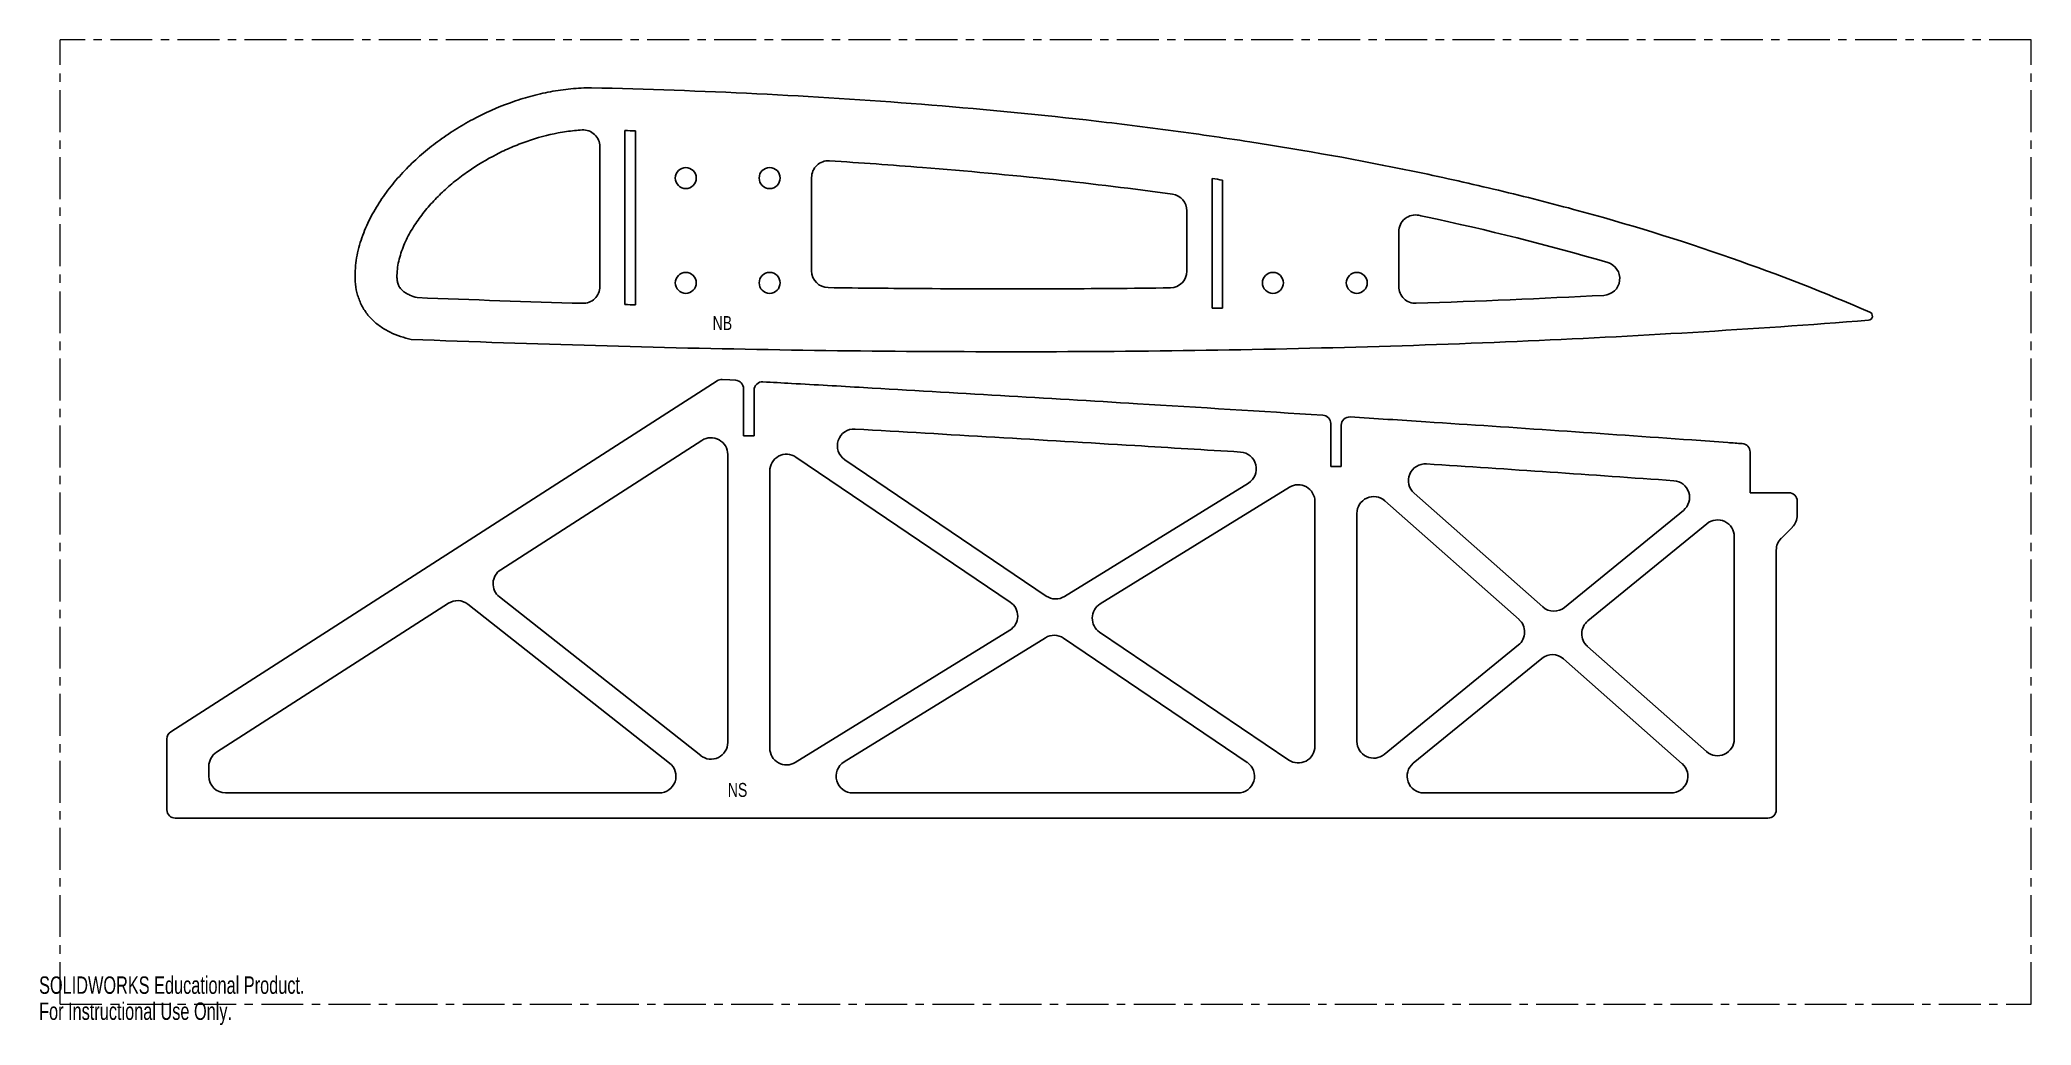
# Model space of a CAD drawing. Header units: inches. Extents: x 0 to 23.8, y 0 to 11.8.
import ezdxf

# ---------------------------------------------------------------- set-up
doc = ezdxf.new("R2010")
doc.units = ezdxf.units.IN
doc.header["$MEASUREMENT"] = 0
doc.linetypes.add('CENTERX2', pattern=[0.8, 0.5, -0.1, 0.1, -0.1])
doc.layers.add('PART_NAMES', color=1, linetype='Continuous')
doc.styles.add('SLDTEXTSTYLE0', font='TXT', dxfattribs={"width": 0.75})
doc.styles.add('SLDTEXTSTYLE1', font='TXT', dxfattribs={"width": 0.7})

msp = doc.modelspace()

# ---------------------------------------------------------------- linework, layer by layer
at = {"color": 7, "linetype": 'CENTERX2', "lineweight": 18}
for p, q in [((0.25, 0.25), (0.25, 11.75)), ((23.75, 11.75), (0.25, 11.75)), ((23.75, 0.25), (23.75, 11.75)), ((0.25, 0.25), (23.75, 0.25))]:
    msp.add_line(p, q, dxfattribs=at)
at = {"color": 7, "linetype": 'Continuous', "lineweight": 25}
for p, q in [((6.685, 8.807), (6.685, 10.475)), ((6.985, 10.668), (6.985, 8.593)), ((7.11, 10.664), (7.11, 8.589)), ((9.21, 8.994), (9.21, 10.107)), ((13.985, 8.548), (13.985, 10.095)), ((14.11, 10.077), (14.11, 8.55)), ((13.685, 8.991), (13.685, 9.711)), ((16.21, 8.807), (16.21, 9.461)), ((8.084, 7.682), (1.57, 3.496)), ((8.399, 7.589), (8.399, 7.027)), ((8.524, 7.027), (8.524, 7.571)), ((15.399, 7.173), (15.399, 6.659)), ((15.524, 6.659), (15.524, 7.152)), ((7.903, 6.972), (5.504, 5.43)), ((8.399, 7.027), (8.524, 7.027)), ((8.211, 3.37), (8.211, 6.804)), ((11.579, 5.044), (9.024, 6.773)), ((9.605, 6.742), (12.008, 5.116)), ((15.399, 6.659), (15.524, 6.659)), ((20.399, 6.834), (20.399, 6.347)), ((8.711, 3.301), (8.711, 6.607)), ((14.417, 6.463), (12.225, 5.111)), ((14.906, 6.413), (12.651, 5.021)), ((15.211, 3.325), (15.211, 6.243)), ((17.644, 4.837), (16.044, 6.251)), ((17.928, 4.986), (16.394, 6.343)), ((20.399, 6.347), (20.861, 6.347)), ((20.961, 6.079), (20.961, 6.247)), ((15.711, 3.382), (15.711, 6.102)), ((19.604, 6.137), (18.187, 4.981)), ((18.465, 4.821), (19.885, 5.979)), ((20.77, 5.804), (20.903, 5.937)), ((20.211, 3.411), (20.211, 5.824)), ((20.711, 2.567), (20.711, 5.663)), ((4.881, 5.03), (2.116, 3.253)), ((7.516, 3.124), (5.113, 5.019)), ((7.888, 3.213), (5.488, 5.105)), ((11.572, 4.708), (9.016, 3.131)), ((11.998, 4.618), (9.597, 3.137)), ((14.404, 3.132), (12.215, 4.613)), ((12.644, 4.685), (14.899, 3.159)), ((17.638, 4.532), (16.038, 3.227)), ((19.879, 3.261), (18.459, 4.516)), ((16.384, 3.122), (17.916, 4.372)), ((19.589, 3.116), (18.175, 4.367)), ((1.524, 2.567), (1.524, 3.412)), ((2.024, 3.084), (2.024, 2.967)), ((2.224, 2.767), (7.393, 2.767)), ((9.702, 2.767), (14.291, 2.767)), ((16.51, 2.767), (19.457, 2.767)), ((1.624, 2.467), (20.611, 2.467))]:
    msp.add_line(p, q, dxfattribs=at)
at = {"color": 7, "linetype": 'Continuous', "lineweight": 25, "flags": 128}
msp.add_lwpolyline([(8.144, 7.698), (8.234, 7.693), (8.305, 7.689)], dxfattribs=at)
at = {"color": 7, "linetype": 'Continuous', "lineweight": 25}
for centre in [(7.71, 10.101), (8.71, 10.101), (7.71, 8.851), (8.71, 8.851), (14.71, 8.851), (15.71, 8.851)]:
    msp.add_circle(centre, 0.125, dxfattribs=at)
for centre, radius, start, end in [((6.485, 10.475), 0.2, 0, 93.2858), ((9.41, 10.107), 0.2, 86.4187, 180), ((13.485, 9.711), 0.2, 360, 82.2325), ((16.41, 9.461), 0.2, 78.0175, 180), ((18.645, 8.902), 0.2, 272.9436, 73.7132), ((6.485, 8.807), 0.2, 268.3185, 0), ((9.41, 8.994), 0.2, 180, 269.2406), ((13.485, 8.991), 0.2, 270.7073, 360), ((16.41, 8.807), 0.2, 180, 271.9169), ((21.807, 8.456), 0.05, 274.5104, 66.5551), ((8.138, 7.598), 0.1, 86.7907, 122.7262), ((8.299, 7.589), 0.1, 0, 86.7825), ((8.624, 7.571), 0.1, 86.766, 180), ((15.299, 7.173), 0.1, 0, 86.3729), ((15.624, 7.152), 0.1, 86.3469, 180), ((8.011, 6.804), 0.2, 0, 122.7262), ((9.717, 6.908), 0.2, 86.7097, 235.9125), ((20.299, 6.834), 0.1, 0, 85.8178), ((8.911, 6.607), 0.2, 55.9125, 180), ((14.312, 6.633), 0.2, 301.6764, 86.4441), ((16.526, 6.492), 0.2, 86.2662, 228.5165), ((15.011, 6.243), 0.2, 0, 121.6764), ((19.477, 6.292), 0.2, 309.2205, 85.9286), ((15.911, 6.102), 0.2, 48.5165, 180), ((20.861, 6.247), 0.1, 0, 90), ((20.011, 5.824), 0.2, 0, 129.2205), ((20.761, 6.079), 0.2, 315, 0), ((20.911, 5.663), 0.2, 135, 180), ((5.612, 5.262), 0.2, 122.7262, 231.7447), ((4.989, 4.861), 0.2, 51.7447, 122.7262), ((11.467, 4.878), 0.2, 301.6764, 55.9125), ((12.12, 5.281), 0.2, 235.9125, 301.6764), ((12.756, 4.851), 0.2, 121.6764, 235.9125), ((18.061, 5.136), 0.2, 228.5165, 309.2205), ((17.511, 4.687), 0.2, 309.2205, 48.5165), ((18.592, 4.666), 0.2, 129.2205, 228.5165), ((12.103, 4.448), 0.2, 55.9125, 121.6764), ((18.042, 4.217), 0.2, 48.5165, 129.2205), ((1.624, 3.412), 0.1, 122.7262, 180), ((8.011, 3.37), 0.2, 231.7447, 0), ((15.011, 3.325), 0.2, 235.9125, 0), ((15.911, 3.382), 0.2, 180, 309.2205), ((20.011, 3.411), 0.2, 228.5165, 0), ((2.224, 3.084), 0.2, 122.7262, 180), ((7.393, 2.967), 0.2, 270, 51.7447), ((8.911, 3.301), 0.2, 180, 301.6764), ((9.702, 2.967), 0.2, 121.6764, 270), ((14.291, 2.967), 0.2, 270, 55.9125), ((16.51, 2.967), 0.2, 129.2205, 270), ((19.457, 2.967), 0.2, 270, 48.5165), ((2.224, 2.967), 0.2, 180, 270), ((1.624, 2.567), 0.1, 180, 270), ((20.611, 2.567), 0.1, 270, 0)]:
    msp.add_arc(centre, radius, start, end, dxfattribs=at)
for points, knots in [([(6.587, 11.178), (6.504, 11.178), (6.422, 11.174), (6.258, 11.158), (6.177, 11.146), (6.016, 11.116), (5.936, 11.097), (5.817, 11.064), (5.778, 11.053), (5.699, 11.028), (5.659, 11.014), (5.465, 10.945), (5.315, 10.878), (5.098, 10.762), (5.027, 10.72), (4.922, 10.654), (4.888, 10.632), (4.82, 10.585), (4.786, 10.561), (4.686, 10.487), (4.622, 10.436), (4.528, 10.354), (4.498, 10.327), (4.438, 10.27), (4.408, 10.241), (4.322, 10.152), (4.267, 10.091), (4.164, 9.964), (4.115, 9.899), (4.025, 9.762), (3.983, 9.692), (3.927, 9.581), (3.91, 9.543), (3.877, 9.467), (3.862, 9.428), (3.821, 9.312), (3.8, 9.232), (3.779, 9.109), (3.774, 9.068), (3.767, 8.985), (3.766, 8.943), (3.768, 8.901)], [0, 0, 0, 0, 0.0625, 0.0625, 0.125, 0.125, 0.1875, 0.1875, 0.21875, 0.21875, 0.25, 0.25, 0.375, 0.375, 0.4375, 0.4375, 0.46875, 0.46875, 0.5, 0.5, 0.5625, 0.5625, 0.59375, 0.59375, 0.625, 0.625, 0.6875, 0.6875, 0.75, 0.75, 0.8125, 0.8125, 0.84375, 0.84375, 0.875, 0.875, 0.9375, 0.9375, 0.96875, 0.96875, 1, 1, 1, 1]), ([(21.827, 8.502), (21.284, 8.737), (20.734, 8.951), (19.557, 9.363), (18.929, 9.556), (18.136, 9.771), (17.976, 9.812), (17.658, 9.893), (17.498, 9.932), (17.018, 10.046), (16.698, 10.117), (15.733, 10.317), (15.086, 10.432), (14.111, 10.583), (13.785, 10.63), (13.134, 10.717), (12.808, 10.757), (11.829, 10.868), (11.176, 10.929), (9.867, 11.032), (9.212, 11.074), (7.901, 11.139), (7.244, 11.162), (6.587, 11.178)], [0.0125902, 0.0125902, 0.0125902, 0.0125902, 0.125, 0.125, 0.25, 0.25, 0.28125, 0.28125, 0.3125, 0.3125, 0.375, 0.375, 0.5, 0.5, 0.5625, 0.5625, 0.625, 0.625, 0.75, 0.75, 0.875, 0.875, 1, 1, 1, 1]), ([(4.267, 8.915), (4.266, 8.949), (4.268, 8.982), (4.275, 9.047), (4.281, 9.079), (4.295, 9.143), (4.304, 9.175), (4.325, 9.238), (4.336, 9.269), (4.374, 9.36), (4.404, 9.419), (4.454, 9.504), (4.472, 9.532), (4.508, 9.587), (4.527, 9.614), (4.586, 9.693), (4.628, 9.744), (4.716, 9.841), (4.761, 9.888), (4.857, 9.978), (4.906, 10.021), (4.983, 10.083), (5.009, 10.104), (5.062, 10.143), (5.088, 10.162), (5.223, 10.256), (5.335, 10.323), (5.51, 10.413), (5.569, 10.441), (5.66, 10.48), (5.691, 10.492), (5.752, 10.516), (5.783, 10.528), (5.937, 10.581), (6.063, 10.616), (6.254, 10.652), (6.319, 10.661), (6.414, 10.671), (6.443, 10.673), (6.474, 10.675)], [0.0338607, 0.0338607, 0.0338607, 0.0338607, 0.0651107, 0.0651107, 0.0963607, 0.0963607, 0.1276107, 0.1276107, 0.1588607, 0.1588607, 0.2213607, 0.2213607, 0.2526107, 0.2526107, 0.2838607, 0.2838607, 0.3463607, 0.3463607, 0.4088607, 0.4088607, 0.4713607, 0.4713607, 0.5026107, 0.5026107, 0.5338607, 0.5338607, 0.6588607, 0.6588607, 0.7213607, 0.7213607, 0.7526107, 0.7526107, 0.7838607, 0.7838607, 0.9088607, 0.9088607, 0.9713607, 0.9713607, 1, 1, 1, 1]), ([(13.512, 9.91), (13.041, 9.974), (12.05, 10.094), (10.685, 10.22), (9.793, 10.283), (9.423, 10.306)], [0.0725934, 0.0725934, 0.0725934, 0.0725934, 0.1799564, 0.2978333, 0.3815716, 0.3815716, 0.3815716, 0.3815716]), ([(16.452, 9.657), (16.479, 9.651), (16.506, 9.645), (17.262, 9.483), (17.986, 9.303), (18.702, 9.094)], [0.0824026, 0.0824026, 0.0824026, 0.0824026, 0.0886053, 0.0886053, 0.2562027, 0.2562027, 0.2562027, 0.2562027]), ([(3.768, 8.901), (3.769, 8.856), (3.773, 8.812), (3.786, 8.746), (3.792, 8.725), (3.804, 8.682), (3.812, 8.66), (3.837, 8.598), (3.857, 8.558), (3.894, 8.503), (3.907, 8.485), (3.935, 8.45), (3.95, 8.433), (3.998, 8.385), (4.032, 8.357), (4.087, 8.318), (4.106, 8.306), (4.145, 8.283), (4.165, 8.273), (4.225, 8.243), (4.266, 8.227), (4.35, 8.198), (4.393, 8.187), (4.437, 8.177)], [0, 0, 0, 0, 0.125, 0.125, 0.1875, 0.1875, 0.25, 0.25, 0.375, 0.375, 0.4375, 0.4375, 0.5, 0.5, 0.625, 0.625, 0.6875, 0.6875, 0.75, 0.75, 0.875, 0.875, 1, 1, 1, 1]), ([(4.506, 8.675), (4.476, 8.683), (4.447, 8.693), (4.405, 8.712), (4.391, 8.719), (4.364, 8.734), (4.352, 8.743), (4.328, 8.762), (4.317, 8.773), (4.303, 8.791), (4.298, 8.798), (4.291, 8.811), (4.287, 8.818), (4.278, 8.84), (4.274, 8.854), (4.269, 8.884), (4.268, 8.9), (4.267, 8.915)], [0, 0, 0, 0, 0.25, 0.25, 0.375, 0.375, 0.5, 0.5, 0.625, 0.625, 0.6875, 0.6875, 0.75, 0.75, 0.875, 0.875, 1, 1, 1, 1]), ([(9.407, 8.794), (9.788, 8.789), (10.691, 8.78), (12.051, 8.778), (13.03, 8.785), (13.487, 8.791)], [0.5288419, 0.5288419, 0.5288419, 0.5288419, 0.6038002, 0.7066555, 0.7967628, 0.7967628, 0.7967628, 0.7967628]), ([(14.11, 8.55), (14.086, 8.549), (14.061, 8.549), (14.02, 8.548), (14.002, 8.548), (13.985, 8.548)], [0.621580958, 0.621580958, 0.621580958, 0.621580958, 0.626358334, 0.626358334, 0.629777375, 0.629777375, 0.629777375, 0.629777375]), ([(4.437, 8.177), (5.902, 8.119), (7.366, 8.077), (9.564, 8.04), (10.297, 8.033), (11.763, 8.028), (12.495, 8.03), (13.961, 8.046), (14.693, 8.059), (16.158, 8.097), (16.89, 8.121), (19.02, 8.213), (20.416, 8.296), (21.811, 8.406)], [0, 0, 0, 0, 0.25, 0.25, 0.375, 0.375, 0.5, 0.5, 0.625, 0.625, 0.75, 0.75, 0.9887011, 0.9887011, 0.9887011, 0.9887011]), ([(8.63, 7.671), (8.743, 7.664), (9.144, 7.642), (10.632, 7.557), (12.744, 7.432), (14.569, 7.319), (15.305, 7.272)], [0.3376482, 0.3376482, 0.3376482, 0.3376482, 0.3500615, 0.3813115, 0.5, 0.5803747, 0.5803747, 0.5803747, 0.5803747]), ([(15.63, 7.252), (15.931, 7.233), (17.288, 7.145), (18.789, 7.043), (20.047, 6.953), (20.248, 6.938), (20.306, 6.934)], [0.5921946, 0.5921946, 0.5921946, 0.5921946, 0.625, 0.740277, 0.755902, 0.7622447, 0.7622447, 0.7622447, 0.7622447]), ([(9.728, 7.107), (10.84, 7.043), (12.372, 6.953), (13.904, 6.859), (14.324, 6.833)], [0.3786319, 0.3786319, 0.3786319, 0.3786319, 0.5, 0.5458214, 0.5458214, 0.5458214, 0.5458214])]:
    msp.add_open_spline(points, degree=3, knots=knots, dxfattribs=at)
for points in [[(6.985, 10.668), (7.027, 10.666), (7.068, 10.665), (7.11, 10.664)], [(13.985, 10.095), (14.027, 10.089), (14.068, 10.083), (14.11, 10.077)], [(6.479, 8.607), (5.821, 8.626), (5.164, 8.649), (4.506, 8.675)], [(7.11, 8.589), (7.068, 8.59), (7.027, 8.591), (6.985, 8.593)], [(18.656, 8.702), (17.91, 8.664), (17.163, 8.632), (16.417, 8.607)], [(16.539, 6.692), (17.523, 6.628), (18.508, 6.561), (19.491, 6.491)]]:
    msp.add_open_spline(points, degree=3, dxfattribs=at)

# ---------------------------------------------------------------- texts
at = {"color": 7, "linetype": 'Continuous', "char_height": 0.2076, "attachment_point": 1, "style": 'SLDTEXTSTYLE1'}
for s, insert in [('SOLIDWORKS Educational Product.', (0, 0.579)), ('For Instructional Use Only.', (0, 0.268))]:
    msp.add_mtext(s, dxfattribs=dict(at, insert=insert))
at = {"layer": 'PART_NAMES', "char_height": 0.1667, "attachment_point": 1, "style": 'SLDTEXTSTYLE0'}
for s, insert in [('NB', (8.03, 8.455)), ('NS', (8.211, 2.887))]:
    msp.add_mtext(s, dxfattribs=dict(at, insert=insert))

doc.saveas('drawing.dxf')
